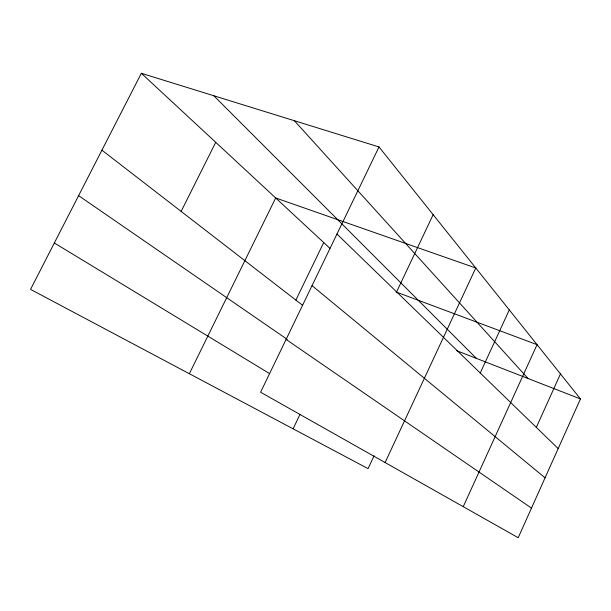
<?xml version="1.0" encoding="UTF-8"?>
<svg xmlns="http://www.w3.org/2000/svg" width="611" height="611" viewBox="0 0 611 611"><rect width="100%" height="100%" fill="white"/><g stroke="black" fill="none" stroke-linecap="round" stroke-linejoin="round"><path stroke-width="0.92" d="M379.003 146.946L580.45 398.93L518.204 537.711L260.599 392.224L379.003 146.946L141.34 73.289L30.55 289.385L368.089 468.645L374.115 455.76M536.321 427.387L560.47 373.932M463.237 506.664L537.069 344.665L396.104 291.989M480.246 373L509.291 309.914M385.106 462.535L475.778 267.992L275.683 197.964L189.349 373.718M396.6 291.882L433.146 214.667M293.104 428.815L300.07 414.227M295.869 300.093L323.715 242.536M181.139 211.398L215.729 142.317M456.829 350.76L580.45 398.93M54.341 242.979L269.665 373.634M286.085 339.426L531.478 508.115M78.605 195.65L287.239 339.38M101.922 150.169L302.644 305.324M312.045 285.65L545.065 477.817M141.34 73.289L329.986 248.356M336.959 234.044L558.179 448.589M213.812 95.751L476.374 358.374M294.38 120.718L528.026 378.499"/></g></svg>
